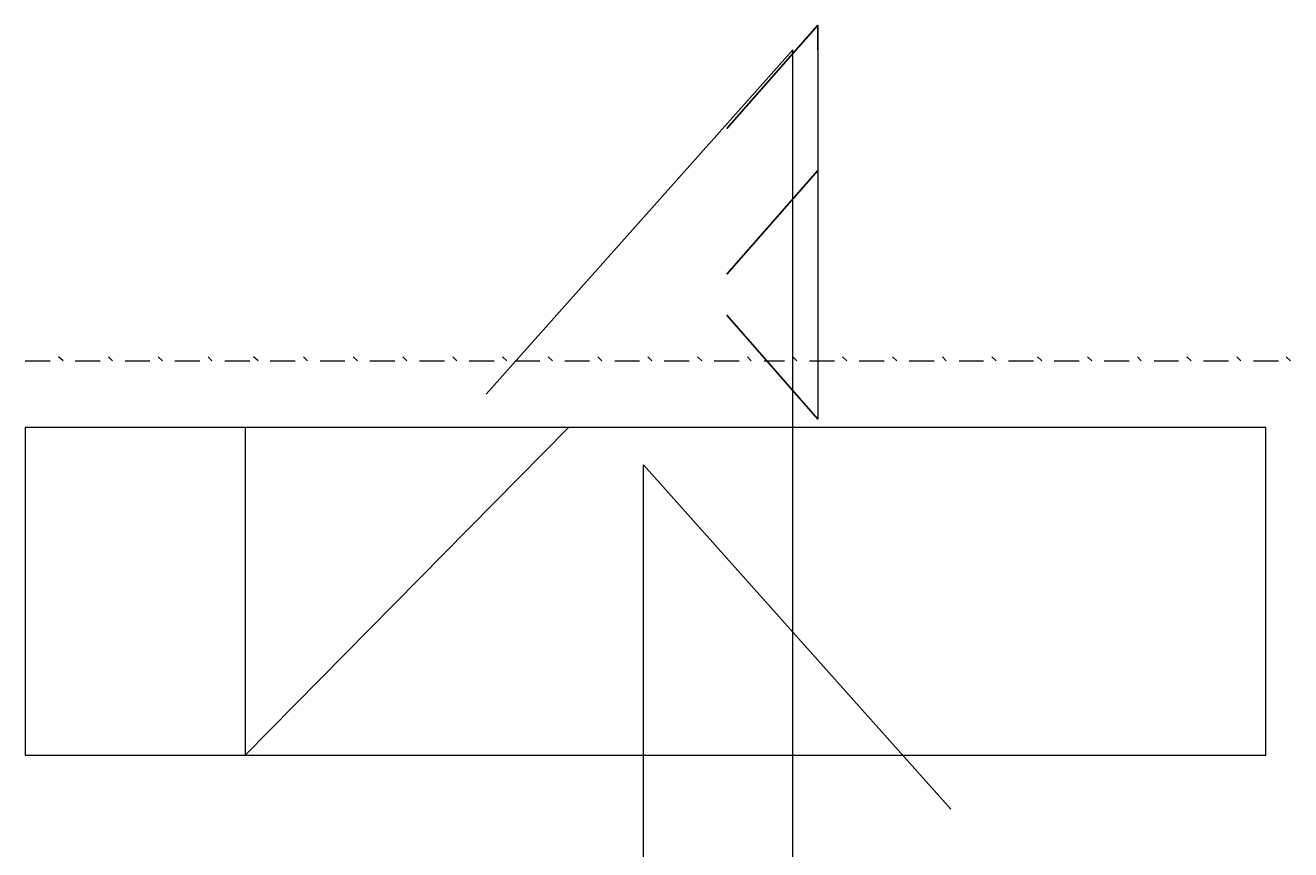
# Model space of a CAD drawing. Header units: millimetres. Extents: x -518.8 to -461.2, y 3.5 to 44.2.
# Drawn here: x -498.635 to -496.693, y 11.332 to 12.598 of the extents above; entities that cross this region are included whole.
import ezdxf

# ---------------------------------------------------------------- set-up
doc = ezdxf.new("R2010")
doc.units = ezdxf.units.MM
doc.header["$MEASUREMENT"] = 0
for name, color, linetype in [('-82', 7, 'Continuous'), ('151', 151, 'Continuous'), ('6', 6, 'Continuous')]:
    doc.layers.add(name, color=color, linetype=linetype)

msp = doc.modelspace()

# ---------------------------------------------------------------- linework, layer by layer
at = {"layer": '-82'}
for points in [[(-497.4188, 12.5601), (-497.4188, 12.5977), (-497.5587, 12.4391), (-497.5587, 12.4391), (-497.4188, 12.5977)], [(-497.4188, 12.5977), (-497.4188, 12.3751), (-497.5587, 12.2157), (-497.5587, 12.2157), (-497.4188, 12.3751)], [(-497.4572, 10.4142), (-497.4572, 12.5601), (-497.9278, 12.0315), (-497.9278, 12.0315), (-497.4572, 12.5601)], [(-497.4188, 12.3751), (-497.4188, 11.9932), (-497.5587, 12.1526), (-497.5587, 12.1526), (-497.4188, 11.9932)], [(-497.6865, 9.7782), (-497.6865, 11.9233), (-497.2151, 11.3947), (-497.2151, 11.3947), (-497.6865, 11.9233)]]:
    msp.add_lwpolyline(points, dxfattribs=at)
at = {"layer": '151'}
for points in [[(-498.6354, 11.4774), (-496.7316, 11.4774), (-496.7316, 11.9804), (-498.6354, 11.9804), (-498.6354, 11.4774)], [(-498.2978, 11.9804), (-498.2978, 11.4774), (-498.2978, 11.4774), (-497.8015, 11.9804)]]:
    msp.add_lwpolyline(points, dxfattribs=at)
at = {"layer": '6'}
for points in [[(-498.6354, 12.0827), (-498.597, 12.0827)], [(-498.5775, 12.0827), (-498.5842, 12.0887)], [(-498.5587, 12.0827), (-498.5203, 12.0827)], [(-498.5015, 12.0827), (-498.5075, 12.0887)], [(-498.482, 12.0827), (-498.4444, 12.0827)], [(-498.4248, 12.0827), (-498.4316, 12.0887)], [(-498.406, 12.0827), (-498.3677, 12.0827)], [(-498.3489, 12.0827), (-498.3549, 12.0887)], [(-498.3293, 12.0827), (-498.291, 12.0827)], [(-498.2782, 12.0827), (-498.285, 12.0887)], [(-498.2594, 12.0827), (-498.2211, 12.0827)], [(-498.2023, 12.0827), (-498.2083, 12.0887)], [(-498.1827, 12.0827), (-498.1451, 12.0827)], [(-498.1256, 12.0827), (-498.1324, 12.0887)], [(-498.1068, 12.0827), (-498.0684, 12.0827)], [(-498.0496, 12.0827), (-498.0557, 12.0887)], [(-498.0301, 12.0827), (-497.9918, 12.0827)], [(-497.973, 12.0827), (-497.979, 12.0887)], [(-497.9542, 12.0827), (-497.9158, 12.0827)], [(-497.8963, 12.0827), (-497.903, 12.0887)], [(-497.8835, 12.0827), (-497.8459, 12.0827)], [(-497.8263, 12.0827), (-497.8331, 12.0887)], [(-497.8075, 12.0827), (-497.7692, 12.0827)], [(-497.7504, 12.0827), (-497.7564, 12.0887)], [(-497.7308, 12.0827), (-497.6925, 12.0827)], [(-497.6737, 12.0827), (-497.6797, 12.0887)], [(-497.6549, 12.0827), (-497.6166, 12.0827)], [(-497.597, 12.0827), (-497.6038, 12.0887)], [(-497.5782, 12.0827), (-497.5399, 12.0827)], [(-497.5211, 12.0827), (-497.5271, 12.0887)], [(-497.5015, 12.0827), (-497.4699, 12.0827)], [(-497.4511, 12.0827), (-497.4572, 12.0887)], [(-497.4316, 12.0827), (-497.3933, 12.0827)], [(-497.3745, 12.0827), (-497.3812, 12.0887)], [(-497.3557, 12.0827), (-497.3173, 12.0827)], [(-497.2978, 12.0827), (-497.3045, 12.0887)], [(-497.279, 12.0827), (-497.2406, 12.0827)], [(-497.2218, 12.0827), (-497.2278, 12.0887)], [(-497.2023, 12.0827), (-497.1647, 12.0827)], [(-497.1451, 12.0827), (-497.1519, 12.0887)], [(-497.1263, 12.0827), (-497.088, 12.0827)], [(-497.0752, 12.0827), (-497.082, 12.0887)], [(-497.0564, 12.0827), (-497.0181, 12.0827)], [(-496.9985, 12.0827), (-497.0053, 12.0887)], [(-496.9797, 12.0827), (-496.9414, 12.0827)], [(-496.9226, 12.0827), (-496.9286, 12.0887)], [(-496.903, 12.0827), (-496.8654, 12.0827)], [(-496.8459, 12.0827), (-496.8527, 12.0887)], [(-496.8271, 12.0827), (-496.7887, 12.0827)], [(-496.7699, 12.0827), (-496.776, 12.0887)], [(-496.7504, 12.0827), (-496.7121, 12.0827)], [(-496.6933, 12.0827), (-496.7, 12.0887)]]:
    msp.add_lwpolyline(points, dxfattribs=at)

doc.saveas('drawing.dxf')
